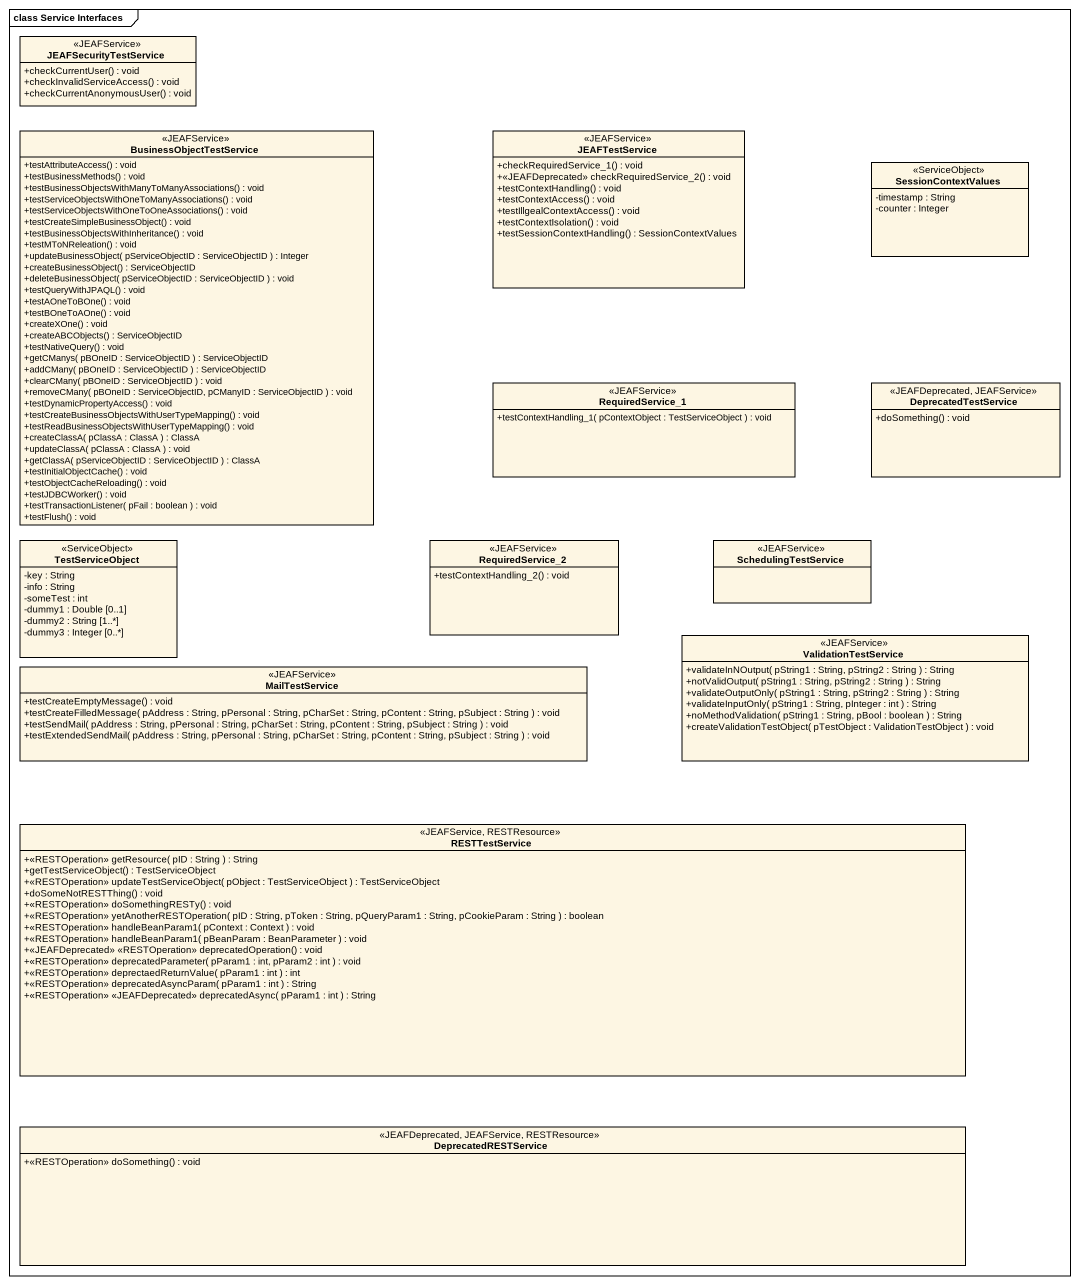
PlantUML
@startuml
mainframe class Service Interfaces
hide circle
hide empty members
skinparam classAttributeIconSize 0
interface JEAFSecurityTestService <<JEAFService>> {
  +checkCurrentUser() : void
  +checkInvalidServiceAccess() : void
  +checkCurrentAnonymousUser() : void
}
interface BusinessObjectTestService <<JEAFService>> {
  +testAttributeAccess() : void
  +testBusinessMethods() : void
  +testBusinessObjectsWithManyToManyAssociations() : void
  +testServiceObjectsWithOneToManyAssociations() : void
  +testServiceObjectsWithOneToOneAssociations() : void
  +testCreateSimpleBusinessObject() : void
  +testBusinessObjectsWithInheritance() : void
  +testMToNReleation() : void
  +updateBusinessObject( pServiceObjectID : ServiceObjectID ) : Integer
  +createBusinessObject() : ServiceObjectID
  +deleteBusinessObject( pServiceObjectID : ServiceObjectID ) : void
  +testQueryWithJPAQL() : void
  +testAOneToBOne() : void
  +testBOneToAOne() : void
  +createXOne() : void
  +createABCObjects() : ServiceObjectID
  +testNativeQuery() : void
  +getCManys( pBOneID : ServiceObjectID ) : ServiceObjectID
  +addCMany( pBOneID : ServiceObjectID ) : ServiceObjectID
  +clearCMany( pBOneID : ServiceObjectID ) : void
  +removeCMany( pBOneID : ServiceObjectID, pCManyID : ServiceObjectID ) : void
  +testDynamicPropertyAccess() : void
  +testCreateBusinessObjectsWithUserTypeMapping() : void
  +testReadBusinessObjectsWithUserTypeMapping() : void
  +createClassA( pClassA : ClassA ) : ClassA
  +updateClassA( pClassA : ClassA ) : void
  +getClassA( pServiceObjectID : ServiceObjectID ) : ClassA
  +testInitialObjectCache() : void
  +testObjectCacheReloading() : void
  +testJDBCWorker() : void
  +testTransactionListener( pFail : boolean ) : void
  +testFlush() : void
}
interface JEAFTestService <<JEAFService>> {
  +checkRequiredService_1() : void
  +<<JEAFDeprecated>> checkRequiredService_2() : void
  +testContextHandling() : void
  +testContextAccess() : void
  +testIllgealContextAccess() : void
  +testContextIsolation() : void
  +testSessionContextHandling() : SessionContextValues
}
class SessionContextValues <<ServiceObject>> {
  -timestamp : String
  -counter : Integer
}
interface RequiredService_1 <<JEAFService>> {
  +testContextHandling_1( pContextObject : TestServiceObject ) : void
}
interface DeprecatedTestService <<JEAFDeprecated, JEAFService>> {
  +doSomething() : void
}
class TestServiceObject <<ServiceObject>> {
  -key : String
  -info : String
  -someTest : int
  -dummy1 : Double [0..1]
  -dummy2 : String [1..*]
  -dummy3 : Integer [0..*]
}
interface RequiredService_2 <<JEAFService>> {
  +testContextHandling_2() : void
}
interface SchedulingTestService <<JEAFService>>
interface MailTestService <<JEAFService>> {
  +testCreateEmptyMessage() : void
  +testCreateFilledMessage( pAddress : String, pPersonal : String, pCharSet : String, pContent : String, pSubject : String ) : void
  +testSendMail( pAddress : String, pPersonal : String, pCharSet : String, pContent : String, pSubject : String ) : void
  +testExtendedSendMail( pAddress : String, pPersonal : String, pCharSet : String, pContent : String, pSubject : String ) : void
}
interface ValidationTestService <<JEAFService>> {
  +validateInNOutput( pString1 : String, pString2 : String ) : String
  +notValidOutput( pString1 : String, pString2 : String ) : String
  +validateOutputOnly( pString1 : String, pString2 : String ) : String
  +validateInputOnly( pString1 : String, pInteger : int ) : String
  +noMethodValidation( pString1 : String, pBool : boolean ) : String
  +createValidationTestObject( pTestObject : ValidationTestObject ) : void
}
interface RESTTestService <<JEAFService, RESTResource>> {
  +<<RESTOperation>> getResource( pID : String ) : String
  +getTestServiceObject() : TestServiceObject
  +<<RESTOperation>> updateTestServiceObject( pObject : TestServiceObject ) : TestServiceObject
  +doSomeNotRESTThing() : void
  +<<RESTOperation>> doSomethingRESTy() : void
  +<<RESTOperation>> yetAnotherRESTOperation( pID : String, pToken : String, pQueryParam1 : String, pCookieParam : String ) : boolean
  +<<RESTOperation>> handleBeanParam1( pContext : Context ) : void
  +<<RESTOperation>> handleBeanParam1( pBeanParam : BeanParameter ) : void
  +<<JEAFDeprecated>> <<RESTOperation>> deprecatedOperation() : void
  +<<RESTOperation>> deprecatedParameter( pParam1 : int, pParam2 : int ) : void
  +<<RESTOperation>> deprectaedReturnValue( pParam1 : int ) : int
  +<<RESTOperation>> deprecatedAsyncParam( pParam1 : int ) : String
  +<<RESTOperation>> <<JEAFDeprecated>> deprecatedAsync( pParam1 : int ) : String
}
interface DeprecatedRESTService <<JEAFDeprecated, JEAFService, RESTResource>> {
  +<<RESTOperation>> doSomething() : void
}
@enduml
